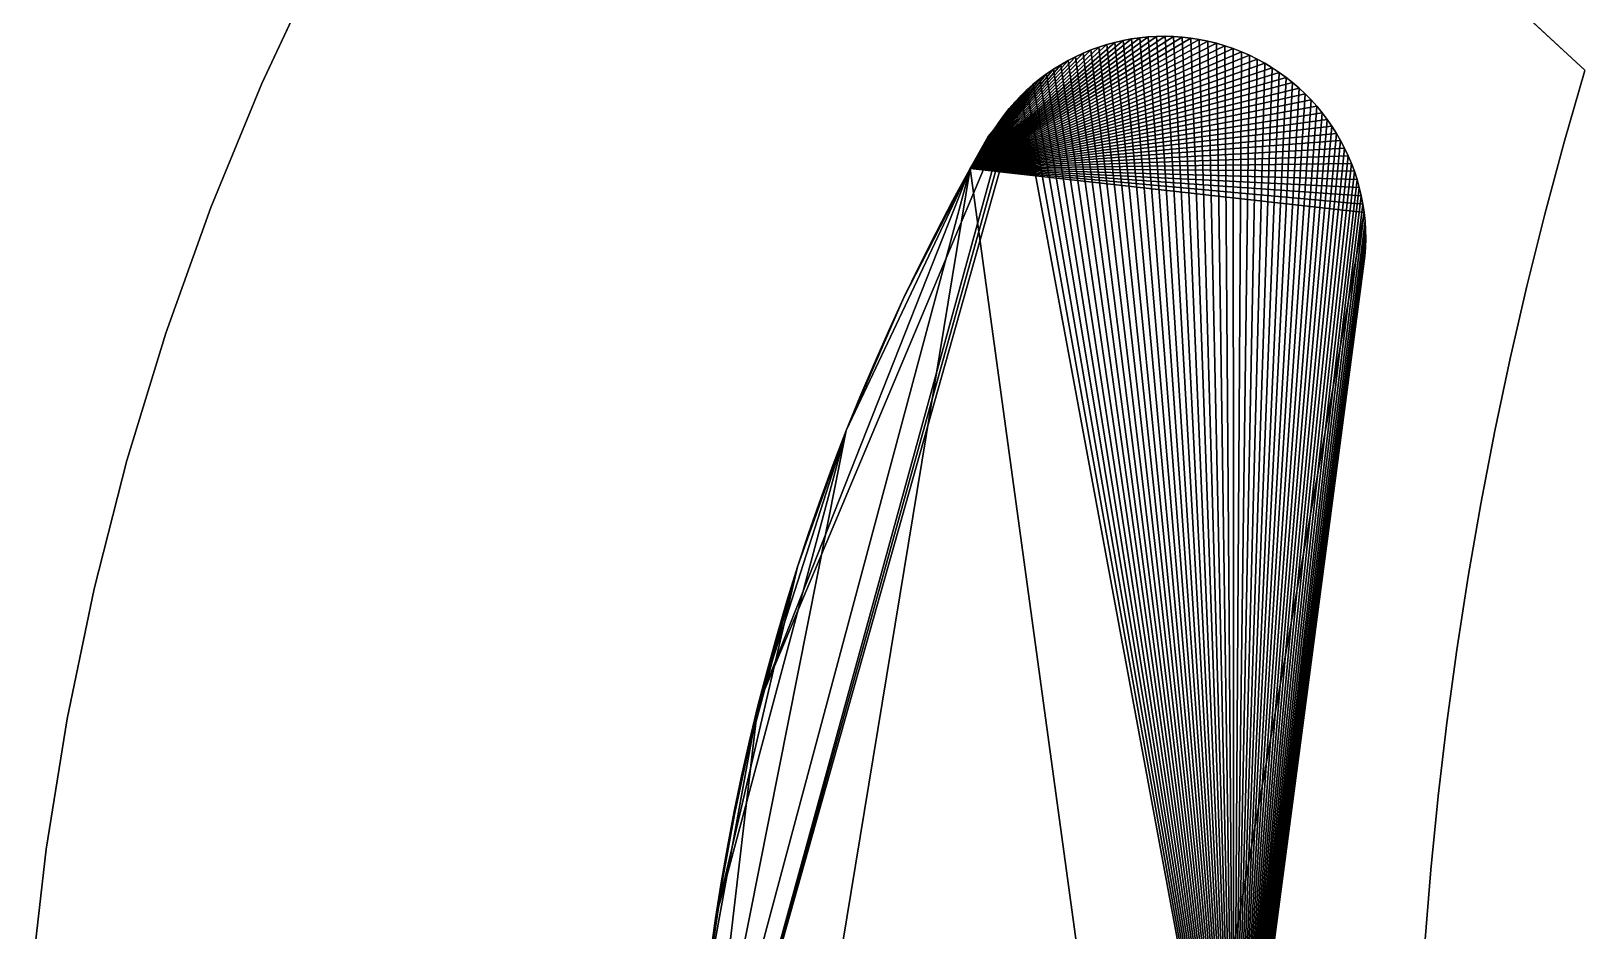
# Model space of a CAD drawing. Extents: x 0 to 16, y 0 to 13.9.
# Drawn here: x 0.033 to 4.34, y 8.867 to 11.361 of the extents above; entities that cross this region are included whole.
import ezdxf

# ---------------------------------------------------------------- set-up
doc = ezdxf.new("R2010")
doc.units = 0
doc.layers.get('0').update_dxf_attribs({"linetype": 'continuous'})

# ---------------------------------------------------------------- blocks, each defined once
blk = doc.blocks.new('FACE001')
at = {"color": 0}
for p, q in [((4.2287, 10.8538), (4.28216, 11.0529)), ((4.28216, 11.0529), (4.2287, 10.8538))]:
    blk.add_line(p, q, dxfattribs=at)
blk = doc.blocks.new('FACE003')
at = {"color": 0}
for p, q in [((4.13276, 10.4537), (4.1789, 10.6541)), ((4.1789, 10.6541), (4.13276, 10.4537))]:
    blk.add_line(p, q, dxfattribs=at)
blk = doc.blocks.new('FACE005')
at = {"color": 0}
for p, q in [((4.0515, 10.0511), (4.0903, 10.2527)), ((4.0903, 10.2527), (4.0515, 10.0511))]:
    blk.add_line(p, q, dxfattribs=at)
blk = doc.blocks.new('FACE007')
at = {"color": 0}
for p, q in [((3.9849, 9.64656), (4.01637, 9.84908)), ((4.01637, 9.84908), (3.9849, 9.64656))]:
    blk.add_line(p, q, dxfattribs=at)
blk = doc.blocks.new('FACE008')
at = {"color": 0}
for p, q in [((3.9571, 9.44365), (3.9849, 9.64656)), ((3.9849, 9.64656), (3.9571, 9.44365))]:
    blk.add_line(p, q, dxfattribs=at)
blk = doc.blocks.new('FACE228')
at = {"color": 0}
for p, q in [((0.132875, 9.45552), (0.074724, 9.09377)), ((0.074724, 9.09377), (0.132875, 9.45552))]:
    blk.add_line(p, q, dxfattribs=at)
blk = doc.blocks.new('FACE229')
at = {"color": 0}
for p, q in [((0.20764, 9.81482), (0.132875, 9.45552)), ((0.132875, 9.45552), (0.20764, 9.81482))]:
    blk.add_line(p, q, dxfattribs=at)
blk = doc.blocks.new('FACE230')
at = {"color": 0}
for p, q in [((0.29902, 10.1711), (0.20764, 9.81482)), ((0.20764, 9.81482), (0.29902, 10.1711))]:
    blk.add_line(p, q, dxfattribs=at)
blk = doc.blocks.new('FACE232')
at = {"color": 0}
for p, q in [((0.531624, 10.872), (0.407015, 10.5237)), ((0.407015, 10.5237), (0.531624, 10.872))]:
    blk.add_line(p, q, dxfattribs=at)
blk = doc.blocks.new('FACE234')
at = {"color": 0}
for p, q in [((0.830686, 11.5534), (0.672848, 11.2155)), ((0.672848, 11.2155), (0.830686, 11.5534))]:
    blk.add_line(p, q, dxfattribs=at)
blk = doc.blocks.new('FACE249')
at = {"color": 0}
for p, q in [((4.33971, 11.2525), (3.88994, 11.6681)), ((3.88994, 11.6681), (4.33971, 11.2525))]:
    blk.add_line(p, q, dxfattribs=at)
blk = doc.blocks.new('FACE270')
at = {"color": 0}
for p, q in [((0.132875, 9.45552), (0.20764, 9.81482)), ((0.20764, 9.81482), (0.132875, 9.45552))]:
    blk.add_line(p, q, dxfattribs=at)
blk = doc.blocks.new('FACE488')
at = {"color": 0}
for p, q in [((3.91251, 9.0368), (3.89572, 8.83296)), ((3.89572, 8.83296), (3.91251, 9.0368))]:
    blk.add_line(p, q, dxfattribs=at)
blk = doc.blocks.new('FACE489')
at = {"color": 0}
for p, q in [((3.93297, 9.24037), (3.91251, 9.0368)), ((3.91251, 9.0368), (3.93297, 9.24037))]:
    blk.add_line(p, q, dxfattribs=at)
blk = doc.blocks.new('FACE490')
at = {"color": 0}
for p, q in [((3.9571, 9.44365), (3.93297, 9.24037)), ((3.93297, 9.24037), (3.9571, 9.44365))]:
    blk.add_line(p, q, dxfattribs=at)
blk = doc.blocks.new('FACE491')
at = {"color": 0}
for p, q in [((3.9849, 9.64656), (3.9571, 9.44365)), ((3.9571, 9.44365), (3.9849, 9.64656))]:
    blk.add_line(p, q, dxfattribs=at)
blk = doc.blocks.new('FACE493')
at = {"color": 0}
for p, q in [((4.0515, 10.0511), (4.01637, 9.84908)), ((4.01637, 9.84908), (4.0515, 10.0511))]:
    blk.add_line(p, q, dxfattribs=at)
blk = doc.blocks.new('FACE495')
at = {"color": 0}
for p, q in [((4.13276, 10.4537), (4.0903, 10.2527)), ((4.0903, 10.2527), (4.13276, 10.4537))]:
    blk.add_line(p, q, dxfattribs=at)
blk = doc.blocks.new('FACE820')
at = {"color": 0}
for p, q in [((2.00232, 9.29621), (2.02427, 9.39391)), ((2.02427, 9.39391), (2.00232, 9.29621))]:
    blk.add_line(p, q, dxfattribs=at)
blk = doc.blocks.new('FACE821')
at = {"color": 0}
for p, q in [((1.98196, 9.19814), (2.00232, 9.29621)), ((2.00232, 9.29621), (1.98196, 9.19814))]:
    blk.add_line(p, q, dxfattribs=at)
blk = doc.blocks.new('FACE822')
at = {"color": 0}
for p, q in [((1.96321, 9.09973), (1.98196, 9.19814)), ((1.98196, 9.19814), (1.96321, 9.09973))]:
    blk.add_line(p, q, dxfattribs=at)
blk = doc.blocks.new('FACE823')
at = {"color": 0}
for p, q in [((1.94605, 9.00099), (1.96321, 9.09973)), ((1.96321, 9.09973), (1.94605, 9.00099))]:
    blk.add_line(p, q, dxfattribs=at)
blk = doc.blocks.new('FACE898')
at = {"color": 0}
for p, q in [((3.73001, 10.7369), (3.36703, 8)), ((3.36703, 8), (3.73001, 10.7369))]:
    blk.add_line(p, q, dxfattribs=at)
blk = doc.blocks.new('FACE902')
at = {"color": 0}
for p, q in [((3.73032, 10.8338), (3.7318, 10.8098)), ((3.7318, 10.8098), (3.73032, 10.8338))]:
    blk.add_line(p, q, dxfattribs=at)
blk = doc.blocks.new('FACE910')
at = {"color": 0}
for p, q in [((3.68343, 11.0154), (3.69253, 10.9939)), ((3.69253, 10.9939), (3.68343, 11.0154))]:
    blk.add_line(p, q, dxfattribs=at)
blk = doc.blocks.new('FACE912')
at = {"color": 0}
for p, q in [((3.66263, 11.0571), (3.67346, 11.0365)), ((3.67346, 11.0365), (3.66263, 11.0571))]:
    blk.add_line(p, q, dxfattribs=at)
blk = doc.blocks.new('FACE916')
at = {"color": 0}
for p, q in [((3.61114, 11.1344), (3.62521, 11.1159)), ((3.62521, 11.1159), (3.61114, 11.1344))]:
    blk.add_line(p, q, dxfattribs=at)
blk = doc.blocks.new('FACE917')
at = {"color": 0}
for p, q in [((3.59631, 11.1523), (3.61114, 11.1344)), ((3.61114, 11.1344), (3.59631, 11.1523))]:
    blk.add_line(p, q, dxfattribs=at)
blk = doc.blocks.new('FACE918')
at = {"color": 0}
for p, q in [((3.58072, 11.1697), (3.59631, 11.1523)), ((3.59631, 11.1523), (3.58072, 11.1697))]:
    blk.add_line(p, q, dxfattribs=at)
blk = doc.blocks.new('FACE925')
at = {"color": 0}
for p, q in [((3.45216, 11.2715), (3.47249, 11.2592)), ((3.47249, 11.2592), (3.45216, 11.2715))]:
    blk.add_line(p, q, dxfattribs=at)
blk = doc.blocks.new('FACE927')
at = {"color": 0}
for p, q in [((3.40969, 11.2936), (3.43122, 11.283)), ((3.43122, 11.283), (3.40969, 11.2936))]:
    blk.add_line(p, q, dxfattribs=at)
blk = doc.blocks.new('FACE929')
at = {"color": 0}
for p, q in [((3.36493, 11.3121), (3.38759, 11.3033)), ((3.38759, 11.3033), (3.36493, 11.3121))]:
    blk.add_line(p, q, dxfattribs=at)
blk = doc.blocks.new('FACE930')
at = {"color": 0}
for p, q in [((3.34174, 11.32), (3.36493, 11.3121)), ((3.36493, 11.3121), (3.34174, 11.32))]:
    blk.add_line(p, q, dxfattribs=at)
blk = doc.blocks.new('FACE932')
at = {"color": 0}
for p, q in [((3.29461, 11.3327), (3.31822, 11.3269)), ((3.31822, 11.3269), (3.29461, 11.3327))]:
    blk.add_line(p, q, dxfattribs=at)
blk = doc.blocks.new('FACE935')
at = {"color": 0}
for p, q in [((3.2235, 11.3439), (3.24722, 11.3412)), ((3.24722, 11.3412), (3.2235, 11.3439))]:
    blk.add_line(p, q, dxfattribs=at)
blk = doc.blocks.new('FACE938')
at = {"color": 0}
for p, q in [((3.15259, 11.3458), (3.17616, 11.3462)), ((3.17616, 11.3462), (3.15259, 11.3458))]:
    blk.add_line(p, q, dxfattribs=at)
blk = doc.blocks.new('FACE939')
at = {"color": 0}
for p, q in [((3.12914, 11.3444), (3.15259, 11.3458)), ((3.15259, 11.3458), (3.12914, 11.3444))]:
    blk.add_line(p, q, dxfattribs=at)
blk = doc.blocks.new('FACE940')
at = {"color": 0}
for p, q in [((3.10583, 11.3421), (3.12914, 11.3444)), ((3.12914, 11.3444), (3.10583, 11.3421))]:
    blk.add_line(p, q, dxfattribs=at)
blk = doc.blocks.new('FACE941')
at = {"color": 0}
for p, q in [((3.08269, 11.3388), (3.10583, 11.3421)), ((3.10583, 11.3421), (3.08269, 11.3388))]:
    blk.add_line(p, q, dxfattribs=at)
blk = doc.blocks.new('FACE942')
at = {"color": 0}
for p, q in [((3.05975, 11.3345), (3.08269, 11.3388)), ((3.08269, 11.3388), (3.05975, 11.3345))]:
    blk.add_line(p, q, dxfattribs=at)
blk = doc.blocks.new('FACE952')
at = {"color": 0}
for p, q in [((2.8479, 11.242), (2.86721, 11.2551)), ((2.86721, 11.2551), (2.8479, 11.242))]:
    blk.add_line(p, q, dxfattribs=at)
blk = doc.blocks.new('FACE955')
at = {"color": 0}
for p, q in [((2.79327, 11.1975), (2.8109, 11.2131)), ((2.8109, 11.2131), (2.79327, 11.1975))]:
    blk.add_line(p, q, dxfattribs=at)
blk = doc.blocks.new('FACE957')
at = {"color": 0}
for p, q in [((2.75987, 11.1639), (2.77624, 11.1811)), ((2.77624, 11.1811), (2.75987, 11.1639))]:
    blk.add_line(p, q, dxfattribs=at)
blk = doc.blocks.new('FACE958')
at = {"color": 0}
for p, q in [((2.74416, 11.1459), (2.75987, 11.1639)), ((2.75987, 11.1639), (2.74416, 11.1459))]:
    blk.add_line(p, q, dxfattribs=at)
blk = doc.blocks.new('FACE959')
at = {"color": 0}
for p, q in [((2.72917, 11.1271), (2.74416, 11.1459)), ((2.74416, 11.1459), (2.72917, 11.1271))]:
    blk.add_line(p, q, dxfattribs=at)
blk = doc.blocks.new('FACE960')
at = {"color": 0}
for p, q in [((2.7149, 11.1077), (2.72917, 11.1271)), ((2.72917, 11.1271), (2.7149, 11.1077))]:
    blk.add_line(p, q, dxfattribs=at)
blk = doc.blocks.new('FACE962')
at = {"color": 0}
for p, q in [((2.68594, 11.0681), (2.7014, 11.0874)), ((2.7014, 11.0874), (2.68594, 11.0681))]:
    blk.add_line(p, q, dxfattribs=at)
blk = doc.blocks.new('FACE965')
at = {"color": 0}
for p, q in [((2.54122, 10.8025), (2.58796, 10.8917)), ((2.58796, 10.8917), (2.54122, 10.8025))]:
    blk.add_line(p, q, dxfattribs=at)
blk = doc.blocks.new('FACE966')
at = {"color": 0}
for p, q in [((2.49599, 10.7126), (2.54122, 10.8025)), ((2.54122, 10.8025), (2.49599, 10.7126))]:
    blk.add_line(p, q, dxfattribs=at)
blk = doc.blocks.new('FACE967')
at = {"color": 0}
for p, q in [((2.45228, 10.622), (2.49599, 10.7126)), ((2.49599, 10.7126), (2.45228, 10.622))]:
    blk.add_line(p, q, dxfattribs=at)
blk = doc.blocks.new('FACE972')
at = {"color": 0}
for p, q in [((2.25663, 10.1601), (2.29269, 10.2536)), ((2.29269, 10.2536), (2.25663, 10.1601))]:
    blk.add_line(p, q, dxfattribs=at)
blk = doc.blocks.new('FACE975')
at = {"color": 0}
for p, q in [((2.15775, 9.87628), (2.18916, 9.97139)), ((2.18916, 9.97139), (2.15775, 9.87628))]:
    blk.add_line(p, q, dxfattribs=at)
blk = doc.blocks.new('FACE976')
at = {"color": 0}
for p, q in [((2.12791, 9.7807), (2.15775, 9.87628)), ((2.15775, 9.87628), (2.12791, 9.7807))]:
    blk.add_line(p, q, dxfattribs=at)
blk = doc.blocks.new('FACE983')
at = {"color": 0}
for p, q in [((3.59631, 11.1523), (3.58072, 11.1697)), ((3.58072, 11.1697), (3.59631, 11.1523))]:
    blk.add_line(p, q, dxfattribs=at)
blk = doc.blocks.new('FACE986')
at = {"color": 0}
for p, q in [((3.59631, 11.1523), (3.61114, 11.1344)), ((3.61114, 11.1344), (3.59631, 11.1523))]:
    blk.add_line(p, q, dxfattribs=at)
blk = doc.blocks.new('FACE987')
at = {"color": 0}
for p, q in [((3.62521, 11.1159), (3.61114, 11.1344)), ((3.61114, 11.1344), (3.62521, 11.1159))]:
    blk.add_line(p, q, dxfattribs=at)
blk = doc.blocks.new('FACE988')
at = {"color": 0}
for p, q in [((3.61114, 11.1344), (3.62521, 11.1159)), ((3.62521, 11.1159), (3.61114, 11.1344))]:
    blk.add_line(p, q, dxfattribs=at)
blk = doc.blocks.new('FACE990')
at = {"color": 0}
for p, q in [((3.62521, 11.1159), (3.63849, 11.0968)), ((3.63849, 11.0968), (3.62521, 11.1159))]:
    blk.add_line(p, q, dxfattribs=at)
blk = doc.blocks.new('FACE992')
at = {"color": 0}
for p, q in [((3.63849, 11.0968), (3.65097, 11.0772)), ((3.65097, 11.0772), (3.63849, 11.0968))]:
    blk.add_line(p, q, dxfattribs=at)
blk = doc.blocks.new('FACE993')
at = {"color": 0}
for p, q in [((3.66263, 11.0571), (3.65097, 11.0772)), ((3.65097, 11.0772), (3.66263, 11.0571))]:
    blk.add_line(p, q, dxfattribs=at)
blk = doc.blocks.new('FACE995')
at = {"color": 0}
for p, q in [((3.67346, 11.0365), (3.66263, 11.0571)), ((3.66263, 11.0571), (3.67346, 11.0365))]:
    blk.add_line(p, q, dxfattribs=at)
blk = doc.blocks.new('FACE997')
at = {"color": 0}
for p, q in [((3.68343, 11.0154), (3.67346, 11.0365)), ((3.67346, 11.0365), (3.68343, 11.0154))]:
    blk.add_line(p, q, dxfattribs=at)
blk = doc.blocks.new('FACE999')
at = {"color": 0}
for p, q in [((3.69253, 10.9939), (3.68343, 11.0154)), ((3.68343, 11.0154), (3.69253, 10.9939))]:
    blk.add_line(p, q, dxfattribs=at)
blk = doc.blocks.new('FACE1006')
at = {"color": 0}
for p, q in [((3.70804, 10.9498), (3.71441, 10.9272)), ((3.71441, 10.9272), (3.70804, 10.9498))]:
    blk.add_line(p, q, dxfattribs=at)
blk = doc.blocks.new('FACE1009')
at = {"color": 0}
for p, q in [((3.72432, 10.881), (3.71985, 10.9043)), ((3.71985, 10.9043), (3.72432, 10.881))]:
    blk.add_line(p, q, dxfattribs=at)
blk = doc.blocks.new('FACE1014')
at = {"color": 0}
for p, q in [((3.72782, 10.8575), (3.73032, 10.8338)), ((3.73032, 10.8338), (3.72782, 10.8575))]:
    blk.add_line(p, q, dxfattribs=at)
blk = doc.blocks.new('FACE1015')
at = {"color": 0}
for p, q in [((3.7318, 10.8098), (3.73032, 10.8338)), ((3.73032, 10.8338), (3.7318, 10.8098))]:
    blk.add_line(p, q, dxfattribs=at)
blk = doc.blocks.new('FACE1017')
at = {"color": 0}
for p, q in [((3.73226, 10.7857), (3.7318, 10.8098)), ((3.7318, 10.8098), (3.73226, 10.7857))]:
    blk.add_line(p, q, dxfattribs=at)
blk = doc.blocks.new('FACE1018')
at = {"color": 0}
for p, q in [((3.7318, 10.8098), (3.73226, 10.7857)), ((3.73226, 10.7857), (3.7318, 10.8098))]:
    blk.add_line(p, q, dxfattribs=at)
blk = doc.blocks.new('FACE1019')
at = {"color": 0}
for p, q in [((3.73167, 10.7614), (3.73226, 10.7857)), ((3.73226, 10.7857), (3.73167, 10.7614))]:
    blk.add_line(p, q, dxfattribs=at)
blk = doc.blocks.new('FACE1020')
at = {"color": 0}
for p, q in [((3.73226, 10.7857), (3.73167, 10.7614)), ((3.73167, 10.7614), (3.73226, 10.7857))]:
    blk.add_line(p, q, dxfattribs=at)
blk = doc.blocks.new('FACE1022')
at = {"color": 0}
for p, q in [((3.73167, 10.7614), (3.73001, 10.7369)), ((3.73001, 10.7369), (3.73167, 10.7614))]:
    blk.add_line(p, q, dxfattribs=at)
blk = doc.blocks.new('FACE1023')
at = {"color": 0}
for p, q in [((3.36703, 8), (3.73001, 10.7369)), ((3.73001, 10.7369), (3.36703, 8))]:
    blk.add_line(p, q, dxfattribs=at)

msp = doc.modelspace()

# ---------------------------------------------------------------- linework, layer by layer
at = {"color": 0}
for points in [[(3.88994, 11.6681), (3.88994, 11.6681), (4.33971, 11.2525), (4.33971, 11.2525)], [(0.672848, 11.2155), (0.672848, 11.2155), (0.830686, 11.5534), (0.830686, 11.5534)], [(2.6362, 10.9803), (3.15259, 11.3458), (3.17616, 11.3462)], [(2.6362, 10.9803), (3.17616, 11.3462), (3.1998, 11.3455)], [(2.6362, 10.9803), (3.12914, 11.3444), (3.15259, 11.3458)], [(2.6362, 10.9803), (3.1998, 11.3455), (3.2235, 11.3439)], [(2.6362, 10.9803), (3.10583, 11.3421), (3.12914, 11.3444)], [(2.6362, 10.9803), (3.2235, 11.3439), (3.24722, 11.3412)], [(2.6362, 10.9803), (3.08269, 11.3388), (3.10583, 11.3421)], [(2.6362, 10.9803), (3.24722, 11.3412), (3.27094, 11.3375)], [(2.6362, 10.9803), (3.05975, 11.3345), (3.08269, 11.3388)], [(2.6362, 10.9803), (3.27094, 11.3375), (3.29461, 11.3327)], [(2.6362, 10.9803), (3.03704, 11.3293), (3.05975, 11.3345)], [(2.6362, 10.9803), (3.29461, 11.3327), (3.31822, 11.3269)], [(2.6362, 10.9803), (3.01459, 11.3232), (3.03704, 11.3293)], [(2.6362, 10.9803), (3.31822, 11.3269), (3.34174, 11.32)], [(3.03704, 11.3293), (3.01459, 11.3232), (3.36703, 8)], [(3.01459, 11.3232), (3.01459, 11.3232), (3.03704, 11.3293), (3.03704, 11.3293)], [(3.05975, 11.3345), (3.03704, 11.3293), (3.36703, 8)], [(3.03704, 11.3293), (3.03704, 11.3293), (3.05975, 11.3345), (3.05975, 11.3345)], [(3.08269, 11.3388), (3.05975, 11.3345), (3.36703, 8)], [(3.10583, 11.3421), (3.08269, 11.3388), (3.36703, 8)], [(3.12914, 11.3444), (3.10583, 11.3421), (3.36703, 8)], [(3.15259, 11.3458), (3.12914, 11.3444), (3.36703, 8)], [(3.17616, 11.3462), (3.15259, 11.3458), (3.36703, 8)], [(3.1998, 11.3455), (3.17616, 11.3462), (3.36703, 8)], [(3.17616, 11.3462), (3.17616, 11.3462), (3.1998, 11.3455), (3.1998, 11.3455)], [(3.2235, 11.3439), (3.1998, 11.3455), (3.36703, 8)], [(3.1998, 11.3455), (3.1998, 11.3455), (3.2235, 11.3439), (3.2235, 11.3439)], [(3.24722, 11.3412), (3.2235, 11.3439), (3.36703, 8)], [(3.27094, 11.3375), (3.24722, 11.3412), (3.36703, 8)], [(3.24722, 11.3412), (3.24722, 11.3412), (3.27094, 11.3375), (3.27094, 11.3375)], [(3.29461, 11.3327), (3.27094, 11.3375), (3.36703, 8)], [(3.27094, 11.3375), (3.27094, 11.3375), (3.29461, 11.3327), (3.29461, 11.3327)], [(3.31822, 11.3269), (3.29461, 11.3327), (3.36703, 8)], [(3.34174, 11.32), (3.31822, 11.3269), (3.36703, 8)], [(3.31822, 11.3269), (3.31822, 11.3269), (3.34174, 11.32), (3.34174, 11.32)], [(2.6362, 10.9803), (2.99243, 11.3162), (3.01459, 11.3232)], [(2.6362, 10.9803), (3.34174, 11.32), (3.36493, 11.3121)], [(2.6362, 10.9803), (2.97059, 11.3082), (2.99243, 11.3162)], [(3.36493, 11.3121), (3.38759, 11.3033), (2.6362, 10.9803)], [(2.6362, 10.9803), (2.9491, 11.2993), (2.97059, 11.3082)], [(3.38759, 11.3033), (3.40969, 11.2936), (2.6362, 10.9803)], [(2.6362, 10.9803), (2.92799, 11.2896), (2.9491, 11.2993)], [(3.40969, 11.2936), (3.43122, 11.283), (2.6362, 10.9803)], [(2.6362, 10.9803), (2.90728, 11.279), (2.92799, 11.2896)], [(2.92799, 11.2896), (2.90728, 11.279), (3.36703, 8)], [(2.90728, 11.279), (2.90728, 11.279), (2.92799, 11.2896), (2.92799, 11.2896)], [(2.9491, 11.2993), (2.92799, 11.2896), (3.36703, 8)], [(2.92799, 11.2896), (2.92799, 11.2896), (2.9491, 11.2993), (2.9491, 11.2993)], [(2.97059, 11.3082), (2.9491, 11.2993), (3.36703, 8)], [(2.9491, 11.2993), (2.9491, 11.2993), (2.97059, 11.3082), (2.97059, 11.3082)], [(2.99243, 11.3162), (2.97059, 11.3082), (3.36703, 8)], [(2.97059, 11.3082), (2.97059, 11.3082), (2.99243, 11.3162), (2.99243, 11.3162)], [(3.01459, 11.3232), (2.99243, 11.3162), (3.36703, 8)], [(2.99243, 11.3162), (2.99243, 11.3162), (3.01459, 11.3232), (3.01459, 11.3232)], [(3.36703, 8), (3.36493, 11.3121), (3.34174, 11.32)], [(3.36703, 8), (3.38759, 11.3033), (3.36493, 11.3121)], [(3.36703, 8), (3.40969, 11.2936), (3.38759, 11.3033)], [(3.36703, 8), (3.43122, 11.283), (3.40969, 11.2936)], [(3.38759, 11.3033), (3.38759, 11.3033), (3.40969, 11.2936), (3.40969, 11.2936)], [(3.43122, 11.283), (3.45216, 11.2715), (2.6362, 10.9803)], [(2.6362, 10.9803), (2.88701, 11.2675), (2.90728, 11.279)], [(3.45216, 11.2715), (3.47249, 11.2592), (2.6362, 10.9803)], [(2.6362, 10.9803), (2.86721, 11.2551), (2.88701, 11.2675)], [(3.47249, 11.2592), (3.4922, 11.2461), (2.6362, 10.9803)], [(2.6362, 10.9803), (2.8479, 11.242), (2.86721, 11.2551)], [(3.4922, 11.2461), (3.51126, 11.2323), (2.6362, 10.9803)], [(2.6362, 10.9803), (2.82913, 11.2279), (2.8479, 11.242)], [(2.8479, 11.242), (2.82913, 11.2279), (3.36703, 8)], [(2.82913, 11.2279), (2.82913, 11.2279), (2.8479, 11.242), (2.8479, 11.242)], [(2.86721, 11.2551), (2.8479, 11.242), (3.36703, 8)], [(2.88701, 11.2675), (2.86721, 11.2551), (3.36703, 8)], [(2.86721, 11.2551), (2.86721, 11.2551), (2.88701, 11.2675), (2.88701, 11.2675)], [(2.90728, 11.279), (2.88701, 11.2675), (3.36703, 8)], [(2.88701, 11.2675), (2.88701, 11.2675), (2.90728, 11.279), (2.90728, 11.279)], [(3.36703, 8), (3.45216, 11.2715), (3.43122, 11.283)], [(3.36703, 8), (3.47249, 11.2592), (3.45216, 11.2715)], [(3.36703, 8), (3.4922, 11.2461), (3.47249, 11.2592)], [(3.36703, 8), (3.51126, 11.2323), (3.4922, 11.2461)], [(3.43122, 11.283), (3.43122, 11.283), (3.45216, 11.2715), (3.45216, 11.2715)], [(3.47249, 11.2592), (3.47249, 11.2592), (3.4922, 11.2461), (3.4922, 11.2461)], [(3.4922, 11.2461), (3.4922, 11.2461), (3.51126, 11.2323), (3.51126, 11.2323)], [(4.28216, 11.0529), (4.28216, 11.0529), (4.3393, 11.2512), (4.3393, 11.2512)], [(4.3393, 11.2512), (4.3393, 11.2512), (4.28216, 11.0529), (4.28216, 11.0529)], [(0.672848, 11.2155), (0.672848, 11.2155), (0.531624, 10.872), (0.531624, 10.872)], [(0.531624, 10.872), (0.531624, 10.872), (0.672848, 11.2155), (0.672848, 11.2155)], [(3.51126, 11.2323), (3.52966, 11.2177), (2.6362, 10.9803)], [(2.6362, 10.9803), (2.8109, 11.2131), (2.82913, 11.2279)], [(3.52966, 11.2177), (3.54738, 11.2024), (2.6362, 10.9803)], [(2.6362, 10.9803), (2.79327, 11.1975), (2.8109, 11.2131)], [(3.54738, 11.2024), (3.56441, 11.1863), (2.6362, 10.9803)], [(2.6362, 10.9803), (2.77624, 11.1811), (2.79327, 11.1975)], [(2.79327, 11.1975), (2.77624, 11.1811), (3.36703, 8)], [(2.77624, 11.1811), (2.77624, 11.1811), (2.79327, 11.1975), (2.79327, 11.1975)], [(2.8109, 11.2131), (2.79327, 11.1975), (3.36703, 8)], [(2.82913, 11.2279), (2.8109, 11.2131), (3.36703, 8)], [(2.8109, 11.2131), (2.8109, 11.2131), (2.82913, 11.2279), (2.82913, 11.2279)], [(3.36703, 8), (3.52966, 11.2177), (3.51126, 11.2323)], [(3.36703, 8), (3.54738, 11.2024), (3.52966, 11.2177)], [(3.36703, 8), (3.56441, 11.1863), (3.54738, 11.2024)], [(3.51126, 11.2323), (3.51126, 11.2323), (3.52966, 11.2177), (3.52966, 11.2177)], [(3.52966, 11.2177), (3.52966, 11.2177), (3.54738, 11.2024), (3.54738, 11.2024)], [(3.54738, 11.2024), (3.54738, 11.2024), (3.56441, 11.1863), (3.56441, 11.1863)], [(3.56441, 11.1863), (3.56441, 11.1863), (3.54738, 11.2024), (3.54738, 11.2024)], [(3.54738, 11.2024), (3.56441, 11.1863), (3.56441, 11.1863), (3.54738, 11.2024)], [(2.77624, 11.1811), (2.75987, 11.1639), (1.86801, 7.96141)], [(2.77624, 11.1811), (1.86801, 7.96141), (3.36703, 8)], [(2.75987, 11.1639), (2.74416, 11.1459), (1.86801, 7.96141)], [(3.56441, 11.1863), (3.58072, 11.1697), (2.6362, 10.9803)], [(2.6362, 10.9803), (2.75987, 11.1639), (2.77624, 11.1811)], [(3.58072, 11.1697), (3.59631, 11.1523), (2.6362, 10.9803)], [(2.6362, 10.9803), (2.74416, 11.1459), (2.75987, 11.1639)], [(3.36703, 8), (3.58072, 11.1697), (3.56441, 11.1863)], [(3.36703, 8), (3.59631, 11.1523), (3.58072, 11.1697)], [(3.56441, 11.1863), (3.56441, 11.1863), (3.58072, 11.1697), (3.58072, 11.1697)], [(3.58072, 11.1697), (3.58072, 11.1697), (3.56441, 11.1863), (3.56441, 11.1863)], [(3.56441, 11.1863), (3.58072, 11.1697), (3.58072, 11.1697), (3.56441, 11.1863)], [(3.58072, 11.1697), (3.59631, 11.1523), (3.59631, 11.1523), (3.58072, 11.1697)], [(2.74416, 11.1459), (2.04781, 9.49123), (1.86801, 7.96141)], [(2.74416, 11.1459), (2.6362, 10.9803), (2.04781, 9.49123)], [(3.59631, 11.1523), (3.61114, 11.1344), (2.6362, 10.9803)], [(2.6362, 10.9803), (2.72917, 11.1271), (2.74416, 11.1459)], [(2.74416, 11.1459), (2.72917, 11.1271), (2.6362, 10.9803)], [(3.61114, 11.1344), (3.62521, 11.1159), (2.6362, 10.9803)], [(2.6362, 10.9803), (2.7149, 11.1077), (2.72917, 11.1271)], [(2.72917, 11.1271), (2.7149, 11.1077), (2.6362, 10.9803)], [(3.62521, 11.1159), (3.63849, 11.0968), (2.6362, 10.9803)], [(3.36703, 8), (3.61114, 11.1344), (3.59631, 11.1523)], [(3.36703, 8), (3.62521, 11.1159), (3.61114, 11.1344)], [(3.36703, 8), (3.63849, 11.0968), (3.62521, 11.1159)], [(3.61114, 11.1344), (3.61114, 11.1344), (3.59631, 11.1523), (3.59631, 11.1523)], [(3.62521, 11.1159), (3.62521, 11.1159), (3.63849, 11.0968), (3.63849, 11.0968)], [(3.63849, 11.0968), (3.63849, 11.0968), (3.62521, 11.1159), (3.62521, 11.1159)], [(2.6362, 10.9803), (2.7014, 11.0874), (2.7149, 11.1077)], [(2.7149, 11.1077), (2.7014, 11.0874), (2.6362, 10.9803)], [(3.63849, 11.0968), (3.65097, 11.0772), (2.6362, 10.9803)], [(2.6362, 10.9803), (2.68594, 11.0681), (2.7014, 11.0874)], [(2.7014, 11.0874), (2.68594, 11.0681), (2.6362, 10.9803)], [(3.65097, 11.0772), (3.66263, 11.0571), (2.6362, 10.9803)], [(2.6362, 10.9803), (2.6362, 10.9803), (2.68594, 11.0681), (2.68594, 11.0681)], [(2.7014, 11.0874), (2.7014, 11.0874), (2.7149, 11.1077), (2.7149, 11.1077)], [(3.36703, 8), (3.65097, 11.0772), (3.63849, 11.0968)], [(3.36703, 8), (3.66263, 11.0571), (3.65097, 11.0772)], [(3.63849, 11.0968), (3.63849, 11.0968), (3.65097, 11.0772), (3.65097, 11.0772)], [(3.65097, 11.0772), (3.65097, 11.0772), (3.63849, 11.0968), (3.63849, 11.0968)], [(3.65097, 11.0772), (3.65097, 11.0772), (3.66263, 11.0571), (3.66263, 11.0571)], [(3.65097, 11.0772), (3.66263, 11.0571), (3.66263, 11.0571), (3.65097, 11.0772)], [(3.66263, 11.0571), (3.67346, 11.0365), (2.6362, 10.9803)], [(3.67346, 11.0365), (3.68343, 11.0154), (2.6362, 10.9803)], [(3.36703, 8), (3.67346, 11.0365), (3.66263, 11.0571)], [(3.36703, 8), (3.68343, 11.0154), (3.67346, 11.0365)], [(3.66263, 11.0571), (3.67346, 11.0365), (3.67346, 11.0365), (3.66263, 11.0571)], [(3.67346, 11.0365), (3.67346, 11.0365), (3.68343, 11.0154), (3.68343, 11.0154)], [(3.67346, 11.0365), (3.68343, 11.0154), (3.68343, 11.0154), (3.67346, 11.0365)], [(4.28216, 11.0529), (4.28216, 11.0529), (4.2287, 10.8538), (4.2287, 10.8538)], [(3.68343, 11.0154), (3.69253, 10.9939), (2.6362, 10.9803)], [(3.69253, 10.9939), (3.70074, 10.9721), (2.6362, 10.9803)], [(3.36703, 8), (3.69253, 10.9939), (3.68343, 11.0154)], [(3.36703, 8), (3.70074, 10.9721), (3.69253, 10.9939)], [(3.68343, 11.0154), (3.69253, 10.9939), (3.69253, 10.9939), (3.68343, 11.0154)], [(3.69253, 10.9939), (3.69253, 10.9939), (3.70074, 10.9721), (3.70074, 10.9721)], [(3.70074, 10.9721), (3.70074, 10.9721), (3.69253, 10.9939), (3.69253, 10.9939)], [(3.69253, 10.9939), (3.70074, 10.9721), (3.70074, 10.9721), (3.69253, 10.9939)], [(1.86468, 8.10092), (2.29269, 10.2536), (2.6362, 10.9803)], [(2.06187, 7.49572), (1.86468, 8.10092), (2.6362, 10.9803)], [(2.6362, 10.9803), (2.29269, 10.2536), (2.04781, 9.49123)], [(3.12132, 7.44484), (2.06187, 7.49572), (2.6362, 10.9803)], [(2.29269, 10.2536), (2.45228, 10.622), (2.6362, 10.9803)], [(2.6362, 10.9803), (2.45228, 10.622), (2.29269, 10.2536)], [(2.45228, 10.622), (2.54122, 10.8025), (2.6362, 10.9803)], [(2.6362, 10.9803), (2.54122, 10.8025), (2.45228, 10.622)], [(2.54122, 10.8025), (2.58796, 10.8917), (2.6362, 10.9803)], [(2.6362, 10.9803), (2.58796, 10.8917), (2.54122, 10.8025)], [(2.58796, 10.8917), (2.58796, 10.8917), (2.6362, 10.9803), (2.6362, 10.9803)], [(3.72782, 10.8575), (3.12132, 7.44484), (2.6362, 10.9803)], [(3.72432, 10.881), (3.72782, 10.8575), (2.6362, 10.9803)], [(3.71985, 10.9043), (3.72432, 10.881), (2.6362, 10.9803)], [(3.71441, 10.9272), (3.71985, 10.9043), (2.6362, 10.9803)], [(3.70804, 10.9498), (3.71441, 10.9272), (2.6362, 10.9803)], [(3.70074, 10.9721), (3.70804, 10.9498), (2.6362, 10.9803)], [(3.36703, 8), (3.70804, 10.9498), (3.70074, 10.9721)], [(3.36703, 8), (3.71441, 10.9272), (3.70804, 10.9498)], [(3.70074, 10.9721), (3.70074, 10.9721), (3.70804, 10.9498), (3.70804, 10.9498)], [(3.70804, 10.9498), (3.70804, 10.9498), (3.70074, 10.9721), (3.70074, 10.9721)], [(3.70074, 10.9721), (3.70804, 10.9498), (3.70804, 10.9498), (3.70074, 10.9721)], [(3.70804, 10.9498), (3.70804, 10.9498), (3.71441, 10.9272), (3.71441, 10.9272)], [(3.71441, 10.9272), (3.71441, 10.9272), (3.70804, 10.9498), (3.70804, 10.9498)], [(3.36703, 8), (3.71985, 10.9043), (3.71441, 10.9272)], [(3.36703, 8), (3.72432, 10.881), (3.71985, 10.9043)], [(3.71441, 10.9272), (3.71441, 10.9272), (3.71985, 10.9043), (3.71985, 10.9043)], [(3.71985, 10.9043), (3.71985, 10.9043), (3.71441, 10.9272), (3.71441, 10.9272)], [(3.71441, 10.9272), (3.71985, 10.9043), (3.71985, 10.9043), (3.71441, 10.9272)], [(3.71985, 10.9043), (3.71985, 10.9043), (3.72432, 10.881), (3.72432, 10.881)], [(3.71985, 10.9043), (3.72432, 10.881), (3.72432, 10.881), (3.71985, 10.9043)], [(0.407015, 10.5237), (0.407015, 10.5237), (0.531624, 10.872), (0.531624, 10.872)], [(3.72782, 10.8575), (3.36703, 8), (3.12132, 7.44484)], [(3.36703, 8), (3.72782, 10.8575), (3.72432, 10.881)], [(3.72782, 10.8575), (3.73032, 10.8338), (3.36703, 8)], [(3.36703, 8), (3.73032, 10.8338), (3.72782, 10.8575)], [(3.72432, 10.881), (3.72432, 10.881), (3.72782, 10.8575), (3.72782, 10.8575)], [(3.72782, 10.8575), (3.72782, 10.8575), (3.72432, 10.881), (3.72432, 10.881)], [(3.72432, 10.881), (3.72782, 10.8575), (3.72782, 10.8575), (3.72432, 10.881)], [(3.72782, 10.8575), (3.72782, 10.8575), (3.73032, 10.8338), (3.73032, 10.8338)], [(3.73032, 10.8338), (3.73032, 10.8338), (3.72782, 10.8575), (3.72782, 10.8575)], [(4.1789, 10.6541), (4.1789, 10.6541), (4.2287, 10.8538), (4.2287, 10.8538)], [(4.2287, 10.8538), (4.2287, 10.8538), (4.1789, 10.6541), (4.1789, 10.6541)], [(3.73032, 10.8338), (3.7318, 10.8098), (3.36703, 8)], [(3.36703, 8), (3.7318, 10.8098), (3.73032, 10.8338)], [(3.7318, 10.8098), (3.73226, 10.7857), (3.36703, 8)], [(3.36703, 8), (3.73226, 10.7857), (3.7318, 10.8098)], [(3.73032, 10.8338), (3.7318, 10.8098), (3.7318, 10.8098), (3.73032, 10.8338)], [(3.7318, 10.8098), (3.7318, 10.8098), (3.73226, 10.7857), (3.73226, 10.7857)], [(2.45228, 10.622), (2.49599, 10.7126), (2.54122, 10.8025)], [(2.54122, 10.8025), (2.49599, 10.7126), (2.45228, 10.622)], [(3.73226, 10.7857), (3.73167, 10.7614), (3.36703, 8)], [(3.36703, 8), (3.73167, 10.7614), (3.73226, 10.7857)], [(3.73226, 10.7857), (3.73226, 10.7857), (3.73167, 10.7614), (3.73167, 10.7614)], [(3.73167, 10.7614), (3.73001, 10.7369), (3.36703, 8)], [(3.36703, 8), (3.73001, 10.7369), (3.73167, 10.7614)], [(3.73001, 10.7369), (3.36703, 8), (3.36703, 8), (3.73001, 10.7369)], [(3.73167, 10.7614), (3.73167, 10.7614), (3.73001, 10.7369), (3.73001, 10.7369)], [(3.73001, 10.7369), (3.73001, 10.7369), (3.73167, 10.7614), (3.73167, 10.7614)], [(4.1789, 10.6541), (4.1789, 10.6541), (4.13276, 10.4537), (4.13276, 10.4537)], [(2.29269, 10.2536), (2.36942, 10.439), (2.45228, 10.622)], [(2.45228, 10.622), (2.36942, 10.439), (2.29269, 10.2536)], [(2.36942, 10.439), (2.41009, 10.5308), (2.45228, 10.622)], [(2.45228, 10.622), (2.41009, 10.5308), (2.36942, 10.439)], [(2.41009, 10.5308), (2.41009, 10.5308), (2.45228, 10.622), (2.45228, 10.622)], [(0.407015, 10.5237), (0.407015, 10.5237), (0.29902, 10.1711), (0.29902, 10.1711)], [(0.29902, 10.1711), (0.29902, 10.1711), (0.407015, 10.5237), (0.407015, 10.5237)], [(2.36942, 10.439), (2.36942, 10.439), (2.41009, 10.5308), (2.41009, 10.5308)], [(2.29269, 10.2536), (2.33029, 10.3466), (2.36942, 10.439)], [(2.36942, 10.439), (2.33029, 10.3466), (2.29269, 10.2536)], [(2.33029, 10.3466), (2.33029, 10.3466), (2.36942, 10.439), (2.36942, 10.439)], [(4.0903, 10.2527), (4.0903, 10.2527), (4.13276, 10.4537), (4.13276, 10.4537)], [(2.29269, 10.2536), (2.29269, 10.2536), (2.33029, 10.3466), (2.33029, 10.3466)], [(1.86468, 8.10092), (1.9305, 8.90195), (2.29269, 10.2536)], [(1.9305, 8.90195), (2.15775, 9.87628), (2.29269, 10.2536)], [(2.29269, 10.2536), (2.15775, 9.87628), (2.04781, 9.49123)], [(2.15775, 9.87628), (2.22212, 10.066), (2.29269, 10.2536)], [(2.29269, 10.2536), (2.22212, 10.066), (2.15775, 9.87628)], [(2.22212, 10.066), (2.25663, 10.1601), (2.29269, 10.2536)], [(2.29269, 10.2536), (2.25663, 10.1601), (2.22212, 10.066)], [(4.0903, 10.2527), (4.0903, 10.2527), (4.0515, 10.0511), (4.0515, 10.0511)], [(0.20764, 9.81482), (0.20764, 9.81482), (0.29902, 10.1711), (0.29902, 10.1711)], [(2.22212, 10.066), (2.22212, 10.066), (2.25663, 10.1601), (2.25663, 10.1601)], [(2.15775, 9.87628), (2.18916, 9.97139), (2.22212, 10.066)], [(2.22212, 10.066), (2.18916, 9.97139), (2.15775, 9.87628)], [(2.18916, 9.97139), (2.18916, 9.97139), (2.22212, 10.066), (2.22212, 10.066)], [(4.01637, 9.84908), (4.01637, 9.84908), (4.0515, 10.0511), (4.0515, 10.0511)], [(1.9305, 8.90195), (2.00232, 9.29621), (2.15775, 9.87628)], [(2.00232, 9.29621), (2.09964, 9.68464), (2.15775, 9.87628)], [(2.15775, 9.87628), (2.09964, 9.68464), (2.04781, 9.49123)], [(2.09964, 9.68464), (2.12791, 9.7807), (2.15775, 9.87628)], [(2.15775, 9.87628), (2.12791, 9.7807), (2.09964, 9.68464)], [(4.01637, 9.84908), (4.01637, 9.84908), (3.9849, 9.64656), (3.9849, 9.64656)], [(2.09964, 9.68464), (2.09964, 9.68464), (2.12791, 9.7807), (2.12791, 9.7807)], [(2.00232, 9.29621), (2.04781, 9.49123), (2.09964, 9.68464)], [(2.04781, 9.49123), (2.07294, 9.58815), (2.09964, 9.68464)], [(2.09964, 9.68464), (2.07294, 9.58815), (2.04781, 9.49123)], [(2.07294, 9.58815), (2.07294, 9.58815), (2.09964, 9.68464), (2.09964, 9.68464)], [(2.04781, 9.49123), (2.04781, 9.49123), (2.07294, 9.58815), (2.07294, 9.58815)], [(2.04781, 9.49123), (1.90426, 8.70302), (1.86801, 7.96141)], [(2.04781, 9.49123), (1.96321, 9.09973), (1.90426, 8.70302)], [(2.04781, 9.49123), (2.00232, 9.29621), (1.96321, 9.09973)], [(2.00232, 9.29621), (2.02427, 9.39391), (2.04781, 9.49123)], [(2.04781, 9.49123), (2.02427, 9.39391), (2.00232, 9.29621)], [(2.02427, 9.39391), (2.02427, 9.39391), (2.04781, 9.49123), (2.04781, 9.49123)], [(0.074724, 9.09377), (0.074724, 9.09377), (0.132875, 9.45552), (0.132875, 9.45552)], [(3.93297, 9.24037), (3.93297, 9.24037), (3.9571, 9.44365), (3.9571, 9.44365)], [(1.9305, 8.90195), (1.96321, 9.09973), (2.00232, 9.29621)], [(1.96321, 9.09973), (1.98196, 9.19814), (2.00232, 9.29621)], [(2.00232, 9.29621), (1.98196, 9.19814), (1.96321, 9.09973)], [(3.91251, 9.0368), (3.91251, 9.0368), (3.93297, 9.24037), (3.93297, 9.24037)], [(0.074724, 9.09377), (0.074724, 9.09377), (0.033187, 8.7302), (0.033187, 8.7302)], [(0.033187, 8.7302), (0.033187, 8.7302), (0.074724, 9.09377), (0.074724, 9.09377)], [(1.96321, 9.09973), (1.9305, 8.90195), (1.90426, 8.70302)], [(1.9305, 8.90195), (1.94605, 9.00099), (1.96321, 9.09973)], [(1.96321, 9.09973), (1.94605, 9.00099), (1.9305, 8.90195)], [(1.9305, 8.90195), (1.9305, 8.90195), (1.94605, 9.00099), (1.94605, 9.00099)], [(3.89572, 8.83296), (3.89572, 8.83296), (3.91251, 9.0368), (3.91251, 9.0368)], [(1.86468, 8.10092), (1.88451, 8.5031), (1.9305, 8.90195)], [(1.88451, 8.5031), (1.90426, 8.70302), (1.9305, 8.90195)], [(1.90426, 8.70302), (1.91657, 8.80262), (1.9305, 8.90195)], [(1.9305, 8.90195), (1.91657, 8.80262), (1.90426, 8.70302)], [(1.91657, 8.80262), (1.91657, 8.80262), (1.9305, 8.90195), (1.9305, 8.90195)]]:
    msp.add_lwpolyline(points, close=True, dxfattribs=at)

# ---------------------------------------------------------------- block references
for name in ['FACE249', 'FACE234', 'FACE942', 'FACE941', 'FACE940', 'FACE939', 'FACE938', 'FACE935', 'FACE932', 'FACE930', 'FACE929', 'FACE927', 'FACE952', 'FACE925', 'FACE955', 'FACE958', 'FACE957', 'FACE918', 'FACE983', 'FACE960', 'FACE959', 'FACE917', 'FACE986', 'FACE916', 'FACE987', 'FACE988', 'FACE990', 'FACE962', 'FACE992', 'FACE993', 'FACE912', 'FACE995', 'FACE997', 'FACE001', 'FACE910', 'FACE999', 'FACE1006', 'FACE1009', 'FACE232', 'FACE965', 'FACE1014', 'FACE902', 'FACE1015', 'FACE1017', 'FACE1018', 'FACE966', 'FACE1019', 'FACE1020', 'FACE898', 'FACE1023', 'FACE1022', 'FACE967', 'FACE003', 'FACE495', 'FACE972', 'FACE005', 'FACE230', 'FACE493', 'FACE975', 'FACE976', 'FACE007', 'FACE229', 'FACE270', 'FACE008', 'FACE491', 'FACE228', 'FACE490', 'FACE820', 'FACE821', 'FACE489', 'FACE822', 'FACE823', 'FACE488']:
    msp.add_blockref(name, (0, 0))

doc.saveas('drawing.dxf')
